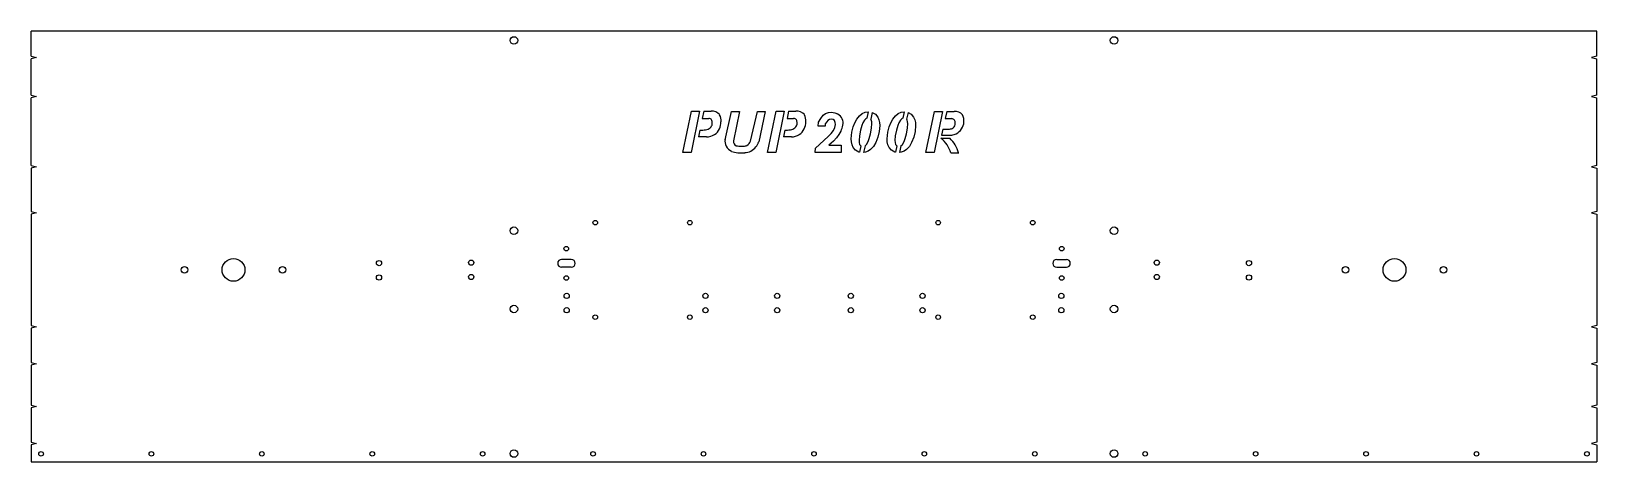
# Model space of a CAD drawing. Extents: x 0 to 2400, y 3 to 663.
import ezdxf

# ---------------------------------------------------------------- set-up
doc = ezdxf.new("R2010")
doc.units = 0
doc.layers.get('0').update_dxf_attribs({"linetype": 'CONTINUOUS'})

msp = doc.modelspace()

# ---------------------------------------------------------------- linework, layer by layer
for p, q in [((2400, 662.9), (0, 662.9)), ((0, 624.9), (0, 662.9)), ((2400, 624.9), (2400, 662.9)), ((0, 624.9), (8, 622.9)), ((2400, 624.9), (2392, 622.9)), ((8, 622.9), (0, 620.9)), ((0, 564.9), (0, 620.9)), ((2392, 622.9), (2400, 620.9)), ((2400, 564.9), (2400, 620.9)), ((0, 564.9), (8, 562.9)), ((8, 562.9), (0, 560.9)), ((0, 457), (0, 560.9)), ((2400, 564.9), (2392, 562.9)), ((2392, 562.9), (2400, 560.9)), ((2400, 457), (2400, 560.9)), ((998.8, 477.3), (1012.1, 540.5)), ((1024.5, 540.5), (1011.7, 477.3)), ((1012.1, 540.5), (1024.5, 540.5)), ((1030.9, 540.5), (1028.7, 529.4)), ((1028.7, 529.4), (1038.7, 529.4)), ((1030.9, 540.5), (1042.2, 540.5)), ((1064, 496.7), (1073.3, 540)), ((1073.3, 540), (1085.7, 540)), ((1085.7, 540), (1076.4, 494.9)), ((1102.5, 494.5), (1113.2, 540)), ((1113.2, 540), (1125.1, 540)), ((1125.1, 540), (1115.4, 493.2)), ((1128.8, 477.3), (1142.1, 540.5)), ((1154.5, 540.5), (1141.7, 477.3)), ((1142.1, 540.5), (1154.5, 540.5)), ((1161, 540.5), (1158.7, 529.4)), ((1158.7, 529.4), (1168.7, 529.4)), ((1161, 540.5), (1172.2, 540.5)), ((1207.1, 523.8), (1210.5, 529.4)), ((1210.5, 529.4), (1213.8, 534.1)), ((1213.8, 534.1), (1217.7, 536.8)), ((1217.7, 536.8), (1222.2, 538.3)), ((1222.2, 538.3), (1226.9, 538.7)), ((1226.5, 528), (1223.7, 527.6)), ((1229.2, 527.5), (1226.5, 528)), ((1226.9, 538.7), (1232.1, 537.9)), ((1232.1, 537.9), (1234.5, 536.8)), ((1262.6, 522.7), (1265.7, 528.4)), ((1265.7, 528.4), (1269.8, 533.5)), ((1269.8, 533.5), (1273.9, 536.7)), ((1273.9, 536.7), (1278.5, 538.8)), ((1279.6, 528.9), (1277.5, 526.9)), ((1278.5, 538.8), (1283.1, 539.4)), ((1281, 529.5), (1279.6, 528.9)), ((1283.1, 539.4), (1281, 529.5)), ((1289.2, 538.6), (1286.9, 528)), ((1287.8, 527), (1286.9, 528)), ((1289.2, 538.6), (1294.1, 535.8)), ((1294.1, 535.8), (1297.8, 531.4)), ((1297.8, 531.4), (1299.5, 527.3)), ((1317.7, 522.7), (1320.8, 528.4)), ((1320.8, 528.4), (1324.9, 533.5)), ((1324.9, 533.5), (1328.9, 536.7)), ((1328.9, 536.7), (1333.6, 538.8)), ((1334.6, 528.9), (1332.5, 526.9)), ((1333.6, 538.8), (1338.1, 539.4)), ((1336, 529.5), (1334.6, 528.9)), ((1338.1, 539.4), (1336, 529.5)), ((1344.2, 538.6), (1341.9, 528)), ((1342.8, 527), (1341.9, 528)), ((1344.2, 538.6), (1349.2, 535.8)), ((1349.2, 535.8), (1352.8, 531.4)), ((1352.8, 531.4), (1354.6, 527.3)), ((1371.3, 476.9), (1384.6, 540.1)), ((1397, 540.1), (1384.2, 476.9)), ((1384.6, 540.1), (1397, 540.1)), ((1403.4, 540.1), (1401.2, 529.1)), ((1401.2, 529.1), (1411.2, 529.1)), ((1403.4, 540.1), (1414.7, 540.1)), ((1025, 511.4), (1022.9, 501.1)), ((1025, 511.4), (1027.2, 511.4)), ((1155.1, 511.4), (1153, 501.1)), ((1155.1, 511.4), (1157.2, 511.4)), ((1206.2, 517.5), (1207.1, 523.8)), ((1216.9, 517.5), (1206.2, 517.5)), ((1217.3, 520.8), (1216.9, 517.5)), ((1219.6, 523.9), (1217.3, 520.8)), ((1221.4, 526.1), (1219.6, 523.9)), ((1223.7, 527.6), (1221.4, 526.1)), ((1221.9, 501.8), (1226.1, 506.3)), ((1226.1, 506.3), (1229.8, 511)), ((1231.5, 526.1), (1229.2, 527.5)), ((1229.8, 511), (1232, 515.3)), ((1232.4, 523.3), (1231.5, 526.1)), ((1232, 515.3), (1233, 519.9)), ((1233, 519.9), (1232.4, 523.3)), ((1238.2, 504.7), (1234.3, 499.4)), ((1241, 509.6), (1238.2, 504.7)), ((1241.9, 512.2), (1241, 509.6)), ((1257.1, 497.9), (1258.2, 508.5)), ((1258.2, 508.5), (1260.3, 516.6)), ((1260.3, 516.6), (1262.6, 522.7)), ((1271.3, 511.2), (1269.6, 502.4)), ((1273.3, 518.4), (1271.3, 511.2)), ((1275, 522.8), (1273.3, 518.4)), ((1277.5, 526.9), (1275, 522.8)), ((1284.7, 498.4), (1286.7, 505.9)), ((1286.7, 505.9), (1288.2, 514.5)), ((1288.6, 524.2), (1287.8, 527)), ((1288.2, 514.5), (1288.8, 521.3)), ((1288.8, 521.3), (1288.6, 524.2)), ((1299.9, 509.5), (1297.9, 500.7)), ((1299.5, 527.3), (1300.4, 522.9)), ((1300.7, 518.4), (1299.9, 509.5)), ((1300.4, 522.9), (1300.7, 518.4)), ((1312.2, 497.9), (1313.2, 508.5)), ((1313.2, 508.5), (1315.3, 516.6)), ((1315.3, 516.6), (1317.7, 522.7)), ((1326.3, 511.2), (1324.6, 502.4)), ((1328.3, 518.4), (1326.3, 511.2)), ((1330.1, 522.8), (1328.3, 518.4)), ((1332.5, 526.9), (1330.1, 522.8)), ((1339.8, 498.4), (1341.7, 505.9)), ((1341.7, 505.9), (1343.3, 514.5)), ((1343.6, 524.2), (1342.8, 527)), ((1343.3, 514.5), (1343.8, 521.3)), ((1343.8, 521.3), (1343.6, 524.2)), ((1354.9, 509.5), (1352.9, 500.7)), ((1354.6, 527.3), (1355.4, 522.9)), ((1355.7, 518.4), (1354.9, 509.5)), ((1355.4, 522.9), (1355.7, 518.4)), ((1397.5, 512.6), (1395.7, 503.7)), ((1397.5, 512.6), (1399.7, 512.6)), ((1035.2, 501.1), (1022.9, 501.1)), ((1084.8, 487), (1092.4, 487)), ((1165.3, 501.1), (1153, 501.1)), ((1201.9, 477.1), (1202.1, 483.5)), ((1202.1, 483.5), (1221.9, 501.8)), ((1230, 494.5), (1222.5, 488.1)), ((1222.5, 488.1), (1241.7, 488.1)), ((1234.3, 499.4), (1230, 494.5)), ((1241.7, 488.1), (1241.7, 477.1)), ((1257.4, 493.4), (1257.1, 497.9)), ((1258.3, 489), (1257.4, 493.4)), ((1260.1, 484.9), (1258.3, 489)), ((1263.7, 480.6), (1260.1, 484.9)), ((1268.7, 477.8), (1263.7, 480.6)), ((1269.6, 502.4), (1269, 495.4)), ((1269, 495.4), (1269.2, 492.4)), ((1269.2, 492.4), (1269.9, 489.5)), ((1269.9, 489.5), (1270.7, 488.3)), ((1271.9, 487.2), (1269.9, 477.6)), ((1270.7, 488.3), (1271.9, 487.2)), ((1278.2, 487.4), (1276, 477.1)), ((1278.2, 487.4), (1278.3, 487.5)), ((1278.3, 487.5), (1280.6, 489.5)), ((1280.6, 489.5), (1283, 493.8)), ((1286.7, 481.6), (1282.9, 479.1)), ((1283, 493.8), (1284.7, 498.4)), ((1291.2, 486.5), (1286.7, 481.6)), ((1294.7, 492.3), (1291.2, 486.5)), ((1297.9, 500.7), (1294.7, 492.3)), ((1312.4, 493.4), (1312.2, 497.9)), ((1313.3, 489), (1312.4, 493.4)), ((1315.1, 484.9), (1313.3, 489)), ((1318.8, 480.6), (1315.1, 484.9)), ((1323.7, 477.8), (1318.8, 480.6)), ((1324.6, 502.4), (1324, 495.4)), ((1324, 495.4), (1324.2, 492.4)), ((1324.2, 492.4), (1325, 489.5)), ((1326.9, 487.2), (1324.9, 477.6)), ((1325, 489.5), (1325.8, 488.3)), ((1325.8, 488.3), (1326.9, 487.2)), ((1333.2, 487.4), (1331, 477.1)), ((1333.2, 487.4), (1333.3, 487.5)), ((1333.3, 487.5), (1335.6, 489.5)), ((1335.6, 489.5), (1338.1, 493.8)), ((1341.7, 481.6), (1338, 479.1)), ((1338.1, 493.8), (1339.8, 498.4)), ((1346.3, 486.5), (1341.7, 481.6)), ((1349.7, 492.3), (1346.3, 486.5)), ((1352.9, 500.7), (1349.7, 492.3)), ((1394.8, 499), (1408.2, 499)), ((1395.7, 503.7), (1411.4, 503.7)), ((0, 457), (8, 455)), ((1011.7, 477.3), (998.8, 477.3)), ((1141.7, 477.3), (1128.8, 477.3)), ((1241.7, 477.1), (1201.9, 477.1)), ((1269.9, 477.6), (1268.7, 477.8)), ((1278.8, 477.5), (1276, 477.1)), ((1282.9, 479.1), (1278.8, 477.5)), ((1324.9, 477.6), (1323.7, 477.8)), ((1333.8, 477.5), (1331, 477.1)), ((1338, 479.1), (1333.8, 477.5)), ((1384.2, 476.9), (1371.3, 476.9)), ((1409.8, 476.4), (1421.8, 476.4)), ((2400, 457), (2392, 455)), ((8, 455), (0, 453)), ((0, 453), (0, 386.6)), ((2392, 455), (2400, 453)), ((2400, 453), (2400, 386.6)), ((0, 386.6), (8, 384.6)), ((8, 384.6), (0, 382.6)), ((2400, 386.6), (2392, 384.6)), ((2392, 384.6), (2400, 382.6)), ((0, 382.6), (0, 211.6)), ((2400, 382.6), (2400, 211.6)), ((827.9, 313.1), (813, 313.1)), ((1572.1, 313.1), (1587, 313.1)), ((827.9, 301.1), (813, 301.1)), ((1572.1, 301.1), (1587, 301.1)), ((0, 211.6), (8, 209.6)), ((8, 209.6), (0, 207.6)), ((0, 207.6), (0, 155)), ((2400, 211.6), (2392, 209.6)), ((2392, 209.6), (2400, 207.6)), ((2400, 207.6), (2400, 155)), ((0, 155), (8, 153)), ((8, 153), (0, 151)), ((0, 151), (0, 89.6)), ((2400, 155), (2392, 153)), ((2392, 153), (2400, 151)), ((2400, 151), (2400, 89.6)), ((0, 89.6), (8, 87.6)), ((8, 87.6), (0, 85.6)), ((0, 85.6), (0, 32.9)), ((2400, 89.6), (2392, 87.6)), ((2392, 87.6), (2400, 85.6)), ((2400, 85.6), (2400, 32.9)), ((0, 32.9), (8, 30.9)), ((8, 30.9), (0, 28.9)), ((0, 28.9), (0, 2.9)), ((2400, 32.9), (2392, 30.9)), ((2392, 30.9), (2400, 28.9)), ((2400, 28.9), (2400, 2.9)), ((0, 2.9), (2400, 2.9))]:
    msp.add_line(p, q)
for centre, radius in [((740, 648.9), 5.75), ((1660, 648.9), 5.75), ((740, 357.1), 5.75), ((864.6, 369.5), 3.5), ((1009.6, 369.5), 3.5), ((1390.4, 369.5), 3.5), ((1535.4, 369.5), 3.5), ((1660, 357.1), 5.75), ((310, 297.1), 17.5), ((674.4, 308.2), 4), ((820.2, 329.6), 3.5), ((1579.8, 329.6), 3.5), ((1725.6, 308.2), 4), ((2090, 297.1), 17.5), ((235, 297.1), 5), ((385, 297.1), 5), ((533.1, 307.4), 4), ((533.1, 285.4), 4), ((674.4, 286.2), 4), ((820.2, 284.6), 3.5), ((1579.8, 284.6), 3.5), ((1725.6, 286.2), 4), ((1866.9, 307.4), 4), ((1866.9, 285.4), 4), ((2015, 297.1), 5), ((2165, 297.1), 5), ((740, 237.1), 5.75), ((820.8, 257.2), 4), ((1033.6, 257.2), 4), ((1143.6, 257.2), 4), ((1256.4, 257.2), 4), ((1366.4, 257.2), 4), ((1579.2, 257.2), 4), ((1660, 237.1), 5.75), ((820.8, 235.2), 4), ((864.6, 224.5), 3.5), ((1009.6, 224.5), 3.5), ((1033.6, 235.2), 4), ((1143.6, 235.2), 4), ((1256.4, 235.2), 4), ((1366.4, 235.2), 4), ((1390.4, 224.5), 3.5), ((1535.4, 224.5), 3.5), ((1579.2, 235.2), 4), ((15, 14.9), 3.5), ((184.1, 14.9), 3.5), ((353.4, 14.9), 3.5), ((522.7, 14.9), 3.5), ((692, 14.9), 3.5), ((740, 15.4), 5.75), ((861.3, 14.9), 3.5), ((1030.6, 14.9), 3.5), ((1200, 14.9), 3.5), ((1369.2, 14.9), 3.5), ((1538.5, 14.9), 3.5), ((1660, 15.4), 5.75), ((1707.8, 14.9), 3.5), ((1877.1, 14.9), 3.5), ((2046.4, 14.9), 3.5), ((2215.7, 14.9), 3.5), ((2385, 14.9), 3.5)]:
    msp.add_circle(centre, radius)
for centre, radius, start, end in [((1038.4, 523.7), 5.76, 36.8498, 87.8907), ((1043.1, 524.4), 16.2, 41.2575, 93.2721), ((1036.8, 525.8), 20.7, 355.7081, 26.5714), ((1168.5, 523.7), 5.76, 36.8498, 87.8907), ((1173.2, 524.4), 16.2, 41.2575, 93.2721), ((1166.8, 525.8), 20.7, 355.7081, 26.5714), ((1229.2, 522.3), 15.4, 356.8943, 69.9363), ((1410.9, 523.3), 5.76, 36.8498, 87.8907), ((1415.6, 524), 16.2, 41.2575, 93.2721), ((1409.3, 525.4), 20.7, 355.7081, 26.5714), ((1028.2, 539.2), 27.8, 267.9461, 286.0093), ((1035.2, 524.1), 23.1, 270, 302.1539), ((1032.3, 524.9), 13, 285.8747, 319.0333), ((1035.4, 521.9), 8.67, 320.8493, 2.5657), ((1032.5, 522.4), 11.6, 359.2523, 24.0343), ((1034.6, 523.4), 22.8, 304.4667, 2.0908), ((1158.2, 539.2), 27.8, 267.9461, 286.0093), ((1165.3, 524.1), 23.1, 270, 302.1539), ((1162.3, 524.9), 13, 285.8747, 319.0333), ((1165.4, 521.9), 8.67, 320.8493, 2.5657), ((1162.5, 522.4), 11.6, 359.2523, 24.0343), ((1164.6, 523.4), 22.8, 304.4667, 2.0908), ((1227.1, 521.4), 17.5, 328.2126, 0), ((1392.3, 737.8), 225.3, 271.8854, 273.9262), ((1407.4, 523.8), 10.8, 271.5071, 303.5585), ((1400.9, 545), 42.7, 284.235, 293.316), ((1407.9, 521.5), 8.65, 309.1881, 2.6061), ((1405, 522.1), 11.6, 359.2523, 24.0343), ((1407.7, 525.7), 22.3, 296.9084, 355.1666), ((1076, 493.3), 12.5, 163.8919, 211.3474), ((1082.4, 496.1), 19.4, 208.5761, 242.3853), ((1083.7, 494.2), 7.32, 173.9963, 245.9234), ((1084.7, 502.7), 15.7, 255.1585, 270.3578), ((1093, 496.3), 9.33, 266.6938, 295.9321), ((1092.9, 499.7), 22.9, 271.9998, 321.9334), ((1090.9, 498.7), 12.4, 300.0204, 340.4117), ((1088.8, 503.5), 28.5, 321.0659, 338.7372), ((1365.3, 463.1), 46.4, 16.6432, 50.671), ((1375.3, 463.8), 48.1, 15.1285, 46.9676), ((1087.5, 517.1), 40.8, 249.7844, 278.805), ((813, 307.1), 6, 90, 270), ((827.9, 307.1), 6, 270, 90), ((1572.1, 307.1), 6, 90, 270), ((1587, 307.1), 6, 270, 90)]:
    msp.add_arc(centre, radius, start, end)

doc.saveas('drawing.dxf')
